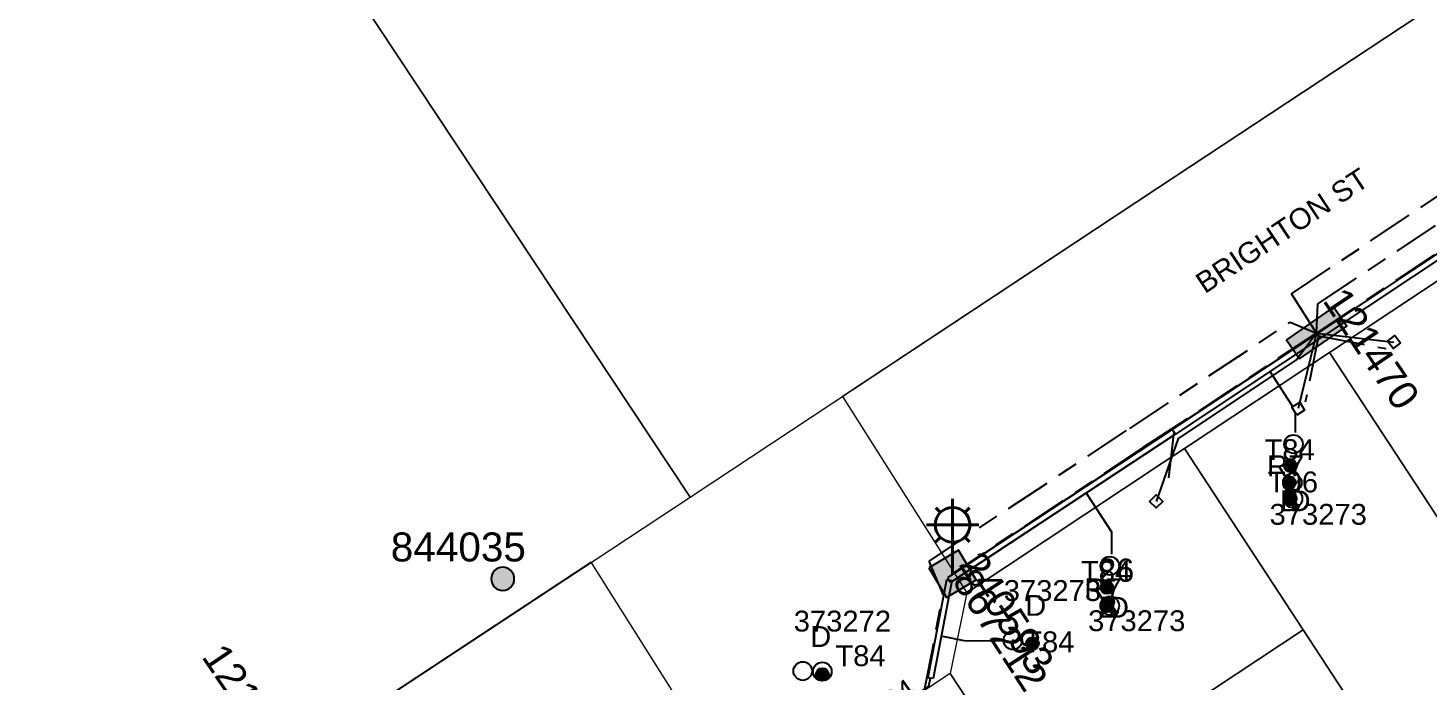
# Model space of a CAD drawing. Header units: metres. Extents: x 302064 to 305578, y 6265466 to 6271990.
# Drawn here: x 303027.2 to 303147.9, y 6270932.9 to 6270989.3 of the extents above; entities that cross this region are included whole.
import ezdxf
from ezdxf.enums import TextEntityAlignment as Align

# ---------------------------------------------------------------- set-up
doc = ezdxf.new("R2010")
doc.units = ezdxf.units.M
doc.linetypes.add('Cable Exist UG', pattern=[8.2, 4, -1.2, 1.8, -1.2])
doc.layers.get('0').update_dxf_attribs({"color": 6})
for name, color, linetype in [('_User Miscellaneous12', 7, 'Continuous'), ('_User_LV_Exist', 7, 'Continuous'), ('Duct_SP_EXT', 7, 'Continuous'), ('Equip_SP_SL_EXT', 7, 'Continuous'), ('Mains_LV_EXT', 5, 'Continuous'), ('Mains_LV_SL_EXT', 4, 'Continuous'), ('Services_SP_EXT', 7, 'Continuous'), ('SupportsOH_SP_TR_HV_LV_SL_EXT', 7, 'Continuous'), ('SupportsUG_SP_LV_EXT', 7, 'Continuous'), ('SupportsUG_SP_LV_SL_EXT', 7, 'Continuous'), ('Trench_SP_EXT', 7, 'Continuous')]:
    doc.layers.add(name, color=color, linetype=linetype)
doc.layers.add('Cadastre Land Parcels_SP_EXT', color=7, linetype='Continuous', lineweight=5)
doc.layers.add('Cadastre Roads_SP_EXT', color=9, linetype='Continuous', lineweight=5)
doc.styles.add('COLUMN_LABEL', font='arial.ttf')
doc.styles.add('iecARIAL', font='arial.ttf', dxfattribs={"height": 2})
doc.styles.add('POLE_LABEL', font='arial.ttf')
doc.styles.get("Standard").update_dxf_attribs({"font": 'arial.ttf'})

# ---------------------------------------------------------------- blocks, each defined once
blk = doc.blocks.new('COLUMN_EXT')
blk.add_hatch(color=256).paths.add_polyline_path([(-1.49, 1.48), (-1.49, -1.49), (1.48, -1.49), (1.48, 1.48)])
blk.add_lwpolyline([(-1.49, -1.49), (1.48, -1.49), (1.48, 1.48), (-1.49, 1.48)], close=True)
for tag, height, style, flags, p in [('ASSET_NUM', 2.5, 'COLUMN_LABEL', 8, (2, 2)), ('STRUCTURE_PLANT_NUMBER', 0.2, 'POLE_LABEL', 9, (1.81, 0.03)), ('STREET_CODE', 0.2, 'COLUMN_LABEL', 9, (1.81, -0.2))]:
    blk.add_attdef(tag, text='', height=height, dxfattribs=dict(style=style, flags=flags)).set_placement(p, align=Align.MIDDLE_LEFT)
at = {"flags": 9}
for tag, p in [('COLUMN_TYPE', (1.81, -0.4)), ('OWNED_BY', (1.81, -0.6)), ('STATE', (1.81, -0.8)), ('USAGE', (1.81, -1)), ('LEGEND', (1.81, -1.2)), ('STREETNAME', (1.81, -1.6)), ('SUBURB', (1.81, -1.8)), ('LOCATION', (1.81, -1.4)), ('NOTES', (1.81, -2))]:
    blk.add_attdef(tag, text='', height=0.2, dxfattribs=at).set_placement(p, align=Align.MIDDLE_LEFT)
at = {"flags": 1}
blk.add_attdef('Z', (1.81, -2.35), '', height=0.2, dxfattribs=at)
blk = doc.blocks.new('PILLAR_EXT')
blk.add_hatch(color=256).paths.add_polyline_path([(-2.475, 0.99), (-2.475, -0.99), (2.475, -0.99), (2.475, 0.99)])
blk.add_lwpolyline([(-2.475, -0.99), (2.475, -0.99), (2.475, 0.99), (-2.475, 0.99)], close=True)
at = {"style": 'iecARIAL', "flags": 8}
blk.add_attdef('ASSET_NUM', (1.5, 3.5), '', height=2.5, dxfattribs=at)
for tag, p, flags in [('OWNED_BY', (0, -0.2), 9), ('STATE', (0, -0.4), 9), ('SUPPORT_TYPE', (0, -0.6), 9), ('USAGE', (0, -0.8), 9), ('LEGEND', (0, -1), 9), ('LOCATION', (0, -1.2), 9), ('NOTES', (0, -1.4), 9), ('STREETNAME', (0, -1.8), 9), ('SUBURB', (0, -2), 1), ('PARENT', (0, -1.6), 9)]:
    blk.add_attdef(tag, p, '', height=0.2, dxfattribs=dict(flags=flags))
blk = doc.blocks.new('DUCT_EXT')
blk.add_circle((0, 0.8), 0.8)
at = {"flags": 1}
blk.add_attdef('Z', (0, 0), '', height=0.2, dxfattribs=at)
at = {"flags": 9}
for tag, p in [('DUCT_CODE', (0, 0)), ('XSECT_TYPE', (0, -0.2)), ('STATE', (0, -0.6)), ('FB_REFERENCE', (0, -0.4)), ('NOTES', (0, -0.8))]:
    blk.add_attdef(tag, text='', height=0.2, dxfattribs=at).set_placement(p, align=Align.MIDDLE_LEFT)
blk = doc.blocks.new('SL_LANTERN_EXT')
at = {"lineweight": 40}
for p, q in [((0, 1.97), (0, 6.47)), ((-1.46, 5.68), (-1.06, 5.28)), ((1.46, 5.68), (1.06, 5.28)), ((-2.25, 4.22), (2.25, 4.22)), ((-1.46, 2.76), (-1.06, 3.16)), ((0, 0), (0, 2.72)), ((1.46, 2.76), (1.06, 3.16))]:
    blk.add_line(p, q, dxfattribs=at)
blk.add_circle((0, 4.22), 1.5, dxfattribs=at)
at = {"style": 'iecARIAL', "flags": 8}
blk.add_attdef('ASSET_NUM', (1.5, 1.5), '', height=2.5, dxfattribs=at)
for tag, p, height, flags in [('CONSTRUCTED_VOLTAGE', (0.98, -0.65), 0.2, 9), ('CONTROL_TYPE', (0.98, -0.85), 0.2, 9), ('LANTERN_PURPOSE', (0.98, -1.05), 0.2, 9), ('LANTERN_TYPE', (0.98, -1.25), 0.2, 9), ('LNUMBER', (2.18, -3.25), 2.5, 8), ('OPERATING_VOLTAGE', (0.98, -1.65), 0.2, 9), ('ORIENTATION', (0.98, -1.85), 0.2, 9), ('OWNED_BY', (0.98, -2.05), 0.2, 9), ('STATE', (0.98, -2.25), 0.2, 9), ('NO_PHASES', (0.98, -1.45), 0.2, 9), ('USAGE', (0.98, -2.45), 0.2, 9), ('CEXIST', (0.98, -2.65), 0.2, 9), ('CNEW', (0.98, -2.85), 0.2, 9), ('CNUMBER', (0.98, -3.05), 0.2, 9), ('CREMOVE', (0.98, -3.25), 0.2, 9), ('CREPLACE', (0.98, -3.45), 0.2, 9), ('LKINGHEIGHT', (0.98, -3.65), 0.2, 9), ('LBRACKET', (0.98, -3.85), 0.2, 9), ('LBRACKETVOCAB', (0.98, -4.05), 0.2, 9), ('LCATEGORY', (0.98, -4.25), 0.2, 9), ('LCHARGE1', (0.98, -4.45), 0.2, 9), ('LCHARGE1PERCENT', (0.98, -4.65), 0.2, 9), ('LCHARGE2', (0.98, -4.85), 0.2, 9), ('LCHARGE2PERCENT', (0.98, -5.05), 0.2, 9), ('LCHARGE3', (0.98, -5.25), 0.2, 9), ('LCHARGE3PERCENT', (0.98, -5.45), 0.2, 9), ('LEXIST', (0.98, -5.65), 0.2, 9), ('LLAMP', (0.98, -5.85), 0.2, 9), ('LLAMPVOCAB', (0.98, -6.05), 0.2, 9), ('LMAST', (0.98, -6.25), 0.2, 9), ('LMASTVOCAB', (0.98, -6.45), 0.2, 9), ('LNEW', (0.98, -6.65), 0.2, 9), ('LANTNUMBER', (0.98, -6.85), 0.2, 9), ('LOUTREACH', (0.98, -7.25), 0.2, 9), ('LOUTREACHVOCAB', (0.98, -7.45), 0.2, 9), ('LRATECODE', (0.98, -7.65), 0.2, 9), ('LREMOVE', (0.98, -7.85), 0.2, 9), ('LREPLACE', (0.98, -8.05), 0.2, 9), ('LTYPE', (0.98, -8.25), 0.2, 9), ('LTYPEVOCAB', (0.98, -8.45), 0.2, 9), ('LEGEND', (0.98, -8.65), 0.2, 9), ('STREETNAME', (0.98, -9.25), 0.2, 9), ('SUBURB', (0.98, -9.45), 0.2, 1), ('LOCATION', (0.98, -8.85), 0.2, 9), ('NOTES', (0.98, -9.05), 0.2, 9)]:
    blk.add_attdef(tag, p, '', height=height, dxfattribs=dict(flags=flags))
blk = doc.blocks.new('CCP_EXT')
at = {"flags": 9}
for tag, p in [('STATE', (0, -1.8)), ('LEGEND', (0, -1.4)), ('LIFE_SUPPORT', (0, -1.6)), ('NOTES', (0, -2))]:
    blk.add_attdef(tag, text='', height=0.2, dxfattribs=at).set_placement(p, align=Align.MIDDLE_LEFT)
blk.add_wipeout([(0, 0.57), (0.57, 0), (0, -0.57), (-0.57, 0)])
blk.add_lwpolyline([(-0.57, 0), (0, 0.57), (0.57, 0), (0, -0.57), (-0.57, 0)])
at = {"flags": 1}
blk.add_attdef('Z', (0, 0), '', height=0.2, dxfattribs=at)
at = {"flags": 9}
for tag, p in [('CCP_TYPE', (0, 0)), ('CONSTRUCTED_VOLTAGE', (0, -0.2)), ('OPERATING_VOLTAGE', (0, -0.6)), ('ORIENTATION', (0, -0.8)), ('OWNED_BY', (0, -1)), ('NO_PHASES', (0, -0.4)), ('USAGE', (0, -1.2))]:
    blk.add_attdef(tag, text='', height=0.2, dxfattribs=at).set_placement(p, align=Align.MIDDLE_LEFT)
blk = doc.blocks.new('POLE_EXT')
blk.add_hatch(color=256).paths.add_polyline_path([(-1, 0, 1), (1, 0, 1)])
blk.add_lwpolyline([(-1, 0, 1), (1, 0, 1)], format="xyb", close=True)
for tag, height, flags, p in [('pNumber', 2.5, 8, (-17.84, 2.07)), ('OWNED_BY', 0.2, 9, (1.35, -0.4)), ('SPECIAL_USE', 0.2, 9, (1.35, -0.8)), ('STATE', 0.2, 9, (1.35, -1)), ('PARENT', 0.2, 9, (1.35, -0.6)), ('USAGE', 0.2, 9, (1.35, -1.2)), ('cLV', 0.2, 9, (1.35, -1.4)), ('hDepth', 0.2, 9, (1.35, -1.6)), ('hDia', 0.2, 9, (1.35, -1.8)), ('cHV', 0.2, 9, (1.35, -2)), ('LBRACKET', 0.2, 9, (1.35, -2.2)), ('LExisting', 0.2, 9, (1.35, -2.4)), ('cLinedev', 0.2, 9, (1.35, -3.4)), ('LANTNUMBER', 0.2, 9, (1.35, -2.6)), ('LOther', 0.2, 9, (1.35, -2.8)), ('LRemove', 0.2, 9, (1.35, -3)), ('LEGEND', 0.2, 9, (1.35, -3.2)), ('LOCATION', 0.2, 9, (1.35, -3.6)), ('pExisting', 0.2, 9, (1.35, -3.8)), ('pFooting', 0.2, 9, (1.35, -4.4)), ('pNew', 0.2, 9, (1.35, -4.6)), ('PFNUMBER', 0.2, 9, (1.35, -4)), ('NEWPFNUMBER', 0.2, 9, (1.35, -4.2)), ('pRelocate', 0.2, 9, (1.35, -5)), ('pRemove', 0.2, 9, (1.35, -5.2)), ('pReplace', 0.2, 9, (1.35, -5.4)), ('pStay', 0.2, 9, (1.35, -5.6)), ('pType', 0.2, 9, (1.35, -5.8)), ('cspan', 0.2, 9, (1.35, -6)), ('STREETNAME', 0.2, 9, (1.35, -6.2)), ('SUBURB', 0.2, 9, (1.35, -6.4)), ('OPERATED_BY', 0.2, 9, (1.36, -7.01)), ('NOTES', 0.2, 9, (1.35, -6.6)), ('MAINTAINED_BY', 0.2, 9, (1.36, -6.81))]:
    blk.add_attdef(tag, text='', height=height, dxfattribs=dict(flags=flags)).set_placement(p, align=Align.MIDDLE_LEFT)
at = {"style": 'POLE_LABEL'}
for tag, height, flags, p in [('ASSET_NUM', 2.5, 8, (2, 2)), ('STRUCTURE_PLANT_NUMBER', 0.2, 9, (1.35, 0.03)), ('STREET_CODE', 0.2, 9, (1.35, -0.2))]:
    blk.add_attdef(tag, text='', height=height, dxfattribs=dict(at, flags=flags)).set_placement(p, align=Align.MIDDLE_LEFT)
at = {"flags": 1}
blk.add_attdef('Z', (1.35, -7.33), '', height=0.2, dxfattribs=at)
blk = doc.blocks.new('CABLE_LARGE_EXT')
h = blk.add_hatch(color=256)
edge = h.paths.add_edge_path()
edge.add_arc((0, 0.55), 0.55, 0, 360)
blk.add_circle((0, 0.55), 0.55)
at = {"flags": 1}
blk.add_attdef('Z', (0, 0), '', height=0.2, dxfattribs=at)
at = {"flags": 9}
for tag, p in [('COND_CODE', (0, 0)), ('STATE', (0, -0.4)), ('XSECT_SIZE', (0, -0.6)), ('FB_REFERENCE', (0, -0.2)), ('NOTES', (0, -0.8))]:
    blk.add_attdef(tag, text='', height=0.2, dxfattribs=at).set_placement(p, align=Align.MIDDLE_LEFT)

msp = doc.modelspace()

# ---------------------------------------------------------------- linework, layer by layer
at = {"layer": '_User Miscellaneous12'}
for p, q in [((303138.355, 6270962.918), (303138.487, 6270962.718)), ((303138.355, 6270962.918), (303138.487, 6270962.718)), ((303138.62, 6270962.518), (303138.487, 6270962.718)), ((303138.62, 6270962.519), (303138.487, 6270962.718)), ((303125.865, 6270954.637), (303125.998, 6270954.437)), ((303125.866, 6270954.637), (303125.998, 6270954.437)), ((303126.131, 6270954.237), (303125.998, 6270954.437)), ((303126.13, 6270954.237), (303125.998, 6270954.437)), ((303106.383, 6270941.672), (303104.772, 6270933.231)), ((303106.855, 6270941.583), (303105.244, 6270933.141)), ((303106.383, 6270941.672), (303106.619, 6270941.627)), ((303106.487, 6270941.828), (303106.619, 6270941.627)), ((303106.751, 6270941.427), (303106.619, 6270941.627)), ((303106.855, 6270941.583), (303106.619, 6270941.627)), ((303104.772, 6270933.231), (303105.008, 6270933.186)), ((303105.244, 6270933.141), (303105.008, 6270933.186))]:
    msp.add_line(p, q, dxfattribs=at)
at = {"layer": 'Cadastre Land Parcels_SP_EXT', "linetype": 'Continuous'}
for points in [[(303123.371, 6271035.183), (303090.76, 6271084.541), (303023.65, 6271040.271), (303084.269, 6270948.803), (303124.6, 6270975.454), (303151.213, 6270993.041), (303123.371, 6271035.183)], [(303084.269, 6270948.803), (303023.65, 6271040.271), (302956.73, 6270996.069), (303017.047, 6270904.464), (303084.269, 6270948.803)], [(303172.647, 6270960.857), (303165.134, 6270972.289), (303158.205, 6270973.725), (303139.426, 6270961.281), (303149.66, 6270945.648), (303172.647, 6270960.857)], [(303152.393, 6270927.774), (303158.661, 6270931.916), (303149.66, 6270945.648), (303139.426, 6270961.281), (303126.918, 6270952.993), (303137.153, 6270937.359), (303146.14, 6270923.631), (303152.393, 6270927.774)], [(303137.153, 6270937.359), (303126.918, 6270952.993), (303125.088, 6270951.78), (303108.139, 6270940.55), (303106.719, 6270933.588), (303114.204, 6270922.151), (303137.153, 6270937.359)], [(303146.14, 6270923.631), (303137.153, 6270937.359), (303114.204, 6270922.151), (303123.19, 6270908.421), (303146.14, 6270923.631)]]:
    msp.add_lwpolyline(points, close=True, dxfattribs=at)
at = {"layer": 'Cadastre Roads_SP_EXT', "linetype": 'Continuous'}
msp.add_lwpolyline([(303057.691, 6270907.12), (303068.531, 6270914.303), (303086.459, 6270926.183), (303075.744, 6270943.18), (303029.196, 6270912.477), (303039.763, 6270895.24), (303057.691, 6270907.12)], close=True, dxfattribs=at)
msp.add_lwpolyline([(303156.326, 6270857.86), (303148.052, 6270870.461), (303139.678, 6270883.228), (303131.434, 6270895.824), (303123.19, 6270908.421), (303114.204, 6270922.151), (303106.719, 6270933.588), (303093.379, 6270924.746), (303100.224, 6270914.288), (303108.008, 6270902.395), (303115.977, 6270890.219), (303123.947, 6270878.042), (303131.916, 6270865.867), (303139.065, 6270854.949)], dxfattribs=at)
at = {"layer": 'Duct_SP_EXT'}
for p, q in [((303138.355, 6270962.918), (303138.487, 6270962.718)), ((303138.355, 6270962.918), (303138.487, 6270962.718)), ((303138.62, 6270962.518), (303138.487, 6270962.718)), ((303138.62, 6270962.519), (303138.487, 6270962.718)), ((303125.865, 6270954.637), (303125.998, 6270954.437)), ((303125.866, 6270954.637), (303125.998, 6270954.437)), ((303126.131, 6270954.237), (303125.998, 6270954.437)), ((303126.13, 6270954.237), (303125.998, 6270954.437)), ((303106.383, 6270941.672), (303104.772, 6270933.231)), ((303106.855, 6270941.583), (303105.244, 6270933.141)), ((303106.383, 6270941.672), (303106.619, 6270941.627)), ((303106.487, 6270941.828), (303106.619, 6270941.627)), ((303106.751, 6270941.427), (303106.619, 6270941.627)), ((303106.855, 6270941.583), (303106.619, 6270941.627)), ((303104.772, 6270933.231), (303105.008, 6270933.186)), ((303105.244, 6270933.141), (303105.008, 6270933.186))]:
    msp.add_line(p, q, dxfattribs=at)
for points in [[(303136.506, 6270954.375), (303136.505, 6270956.254), (303134.352, 6270959.574)], [(303120.662, 6270943.874), (303120.662, 6270945.776), (303118.492, 6270949.07)], [(303111.011, 6270936.377), (303107.915, 6270936.39), (303106.073, 6270936.761)]]:
    msp.add_lwpolyline(points, dxfattribs=at)
at = {"layer": 'Trench_SP_EXT', "linetype": 'Cable Exist UG'}
msp.add_lwpolyline([(303104.128, 6270931.967), (303104.859, 6270932.49), (303105.008, 6270933.186)], dxfattribs=at)

# ---------------------------------------------------------------- block references
at = {"layer": 'Duct_SP_EXT'}
for name, p, rotation in [('DUCT_EXT', (303135.519, 6270953.372), 269.9756500414379), ('CABLE_LARGE_EXT', (303135.508, 6270951.509), 269.9756500414379), ('DUCT_EXT', (303135.418, 6270950.057), 269.7255970349405), ('CABLE_LARGE_EXT', (303135.418, 6270950.057), 269.7255970349405), ('DUCT_EXT', (303135.483, 6270948.693), 268.8542371778297), ('CABLE_LARGE_EXT', (303135.483, 6270948.665), 269.7255970349405), ('DUCT_EXT', (303119.677, 6270942.867), 269.9756500414379), ('CABLE_LARGE_EXT', (303119.674, 6270941), 269.9756500414379), ('DUCT_EXT', (303119.672, 6270939.432), 269.7255970349405), ('CABLE_LARGE_EXT', (303119.672, 6270939.432), 269.7255970349405)]:
    msp.add_blockref(name, p, dxfattribs=dict(at, rotation=rotation))
for name, p in [('DUCT_EXT', (303112.111, 6270935.648)), ('CABLE_LARGE_EXT', (303113.806, 6270935.613)), ('DUCT_EXT', (303093.992, 6270932.99)), ('DUCT_EXT', (303095.682, 6270932.951)), ('CABLE_LARGE_EXT', (303095.682, 6270932.951))]:
    msp.add_blockref(name, p, dxfattribs=at)
at = {"layer": 'Equip_SP_SL_EXT'}
ref = msp.add_blockref('SL_LANTERN_EXT', (303106.921, 6270942.183), dxfattribs=at)
ref.add_attrib('ASSET_NUM', '240593', dxfattribs={"layer": '0', "height": 2.5, "rotation": 303.03344, "style": 'iecARIAL'}).set_placement((303108.421, 6270943.683), align=Align.MIDDLE_LEFT)
at = {"layer": 'SupportsOH_SP_TR_HV_LV_SL_EXT'}
ref = msp.add_blockref('POLE_EXT', (303068.115, 6270941.748), dxfattribs=at)
ref.add_attrib('ASSET_NUM', '844035', dxfattribs={"layer": '0', "height": 2.5, "style": 'POLE_LABEL'}).set_placement((303070.115, 6270942.498), align=Align.BOTTOM_RIGHT)
at = {"layer": 'SupportsUG_SP_LV_EXT'}
ref = msp.add_blockref('PILLAR_EXT', (303138.311, 6270962.957), dxfattribs=dict(at, rotation=34.70774905031203))
ref.add_attrib('ASSET_NUM', '121470', dxfattribs={"layer": '0', "height": 2.5, "rotation": 303.83654, "style": 'iecARIAL'}).set_placement((303139.811, 6270966.457), align=Align.MIDDLE_LEFT)
ref = msp.add_blockref('PILLAR_EXT', (303048.156, 6270922.587), dxfattribs=dict(at, rotation=212.4246745273488))
ref.add_attrib('ASSET_NUM', '121491', dxfattribs={"layer": '0', "height": 2.5, "rotation": 304.14806, "style": 'iecARIAL'}).set_placement((303049.656, 6270926.087), align=Align.MIDDLE_RIGHT)
at = {"layer": 'SupportsUG_SP_LV_SL_EXT'}
ref = msp.add_blockref('COLUMN_EXT', (303106.921, 6270942.183), dxfattribs=dict(at, rotation=300.923004523554))
ref.add_attrib('ASSET_NUM', '867212', dxfattribs={"layer": '0', "height": 2.5, "rotation": 303.03344, "style": 'COLUMN_LABEL'}).set_placement((303108.921, 6270942.933), align=Align.TOP_LEFT)

# ---------------------------------------------------------------- texts
at = {"layer": 'Cadastre Land Parcels_SP_EXT'}
msp.add_text('26', height=2, dxfattribs=at).set_placement((303119.476, 6270941.491))
at = {"layer": 'Cadastre Roads_SP_EXT'}
msp.add_text('BRIGHTON ST', height=1.8, rotation=33.53849, dxfattribs=at).set_placement((303128.675, 6270966.298))
at = {"layer": 'Duct_SP_EXT'}
for s, p in [('T84', (303133.823, 6270951.991)), ('R7', (303134.034, 6270950.604)), ('T96', (303134.109, 6270949.206)), ('373273', (303134.259, 6270946.414)), ('B', (303135.156, 6270947.586)), ('D', (303135.975, 6270947.579)), ('T84', (303117.99, 6270941.485)), ('373273', (303111.333, 6270939.836)), ('R7', (303118.285, 6270939.984)), ('D', (303113.18, 6270938.557)), ('B', (303119.505, 6270938.405)), ('D', (303120.316, 6270938.396)), ('373272', (303093.219, 6270937.203)), ('373273', (303118.605, 6270937.235)), ('D', (303094.636, 6270935.874)), ('T84', (303113.093, 6270935.413)), ('T84', (303096.808, 6270934.214))]:
    msp.add_text(s, height=1.8, dxfattribs=at).set_placement(p)
at = {"layer": 'Mains_LV_EXT'}
msp.add_text('T84', height=1.8, rotation=35.00088, dxfattribs=at).set_placement((303100.42, 6270929.284))

# ---------------------------------------------------------------- next in the draw order: block references
at = {"layer": 'Services_SP_EXT'}
for p, rotation in [((303144.986, 6270962.177), 172.6688824963416), ((303136.73, 6270956.431), 76.66888217824975)]:
    msp.add_blockref('CCP_EXT', p, dxfattribs=dict(at, rotation=rotation))
msp.add_blockref('CCP_EXT', (303124.469, 6270948.434), dxfattribs=at)

# ---------------------------------------------------------------- next in the draw order: block references
for p, rotation in [((303144.986, 6270962.177), 172.6688824963416), ((303136.73, 6270956.431), 76.66888217824975)]:
    msp.add_blockref('CCP_EXT', p, dxfattribs=dict(at, rotation=rotation))
msp.add_blockref('CCP_EXT', (303124.469, 6270948.434), dxfattribs=at)

# ---------------------------------------------------------------- next in the draw order: linework, layer by layer
at = {"layer": '_User Miscellaneous12'}
for p, q in [((303157.105, 6270975.374), (303138.355, 6270962.918)), ((303157.371, 6270974.974), (303138.62, 6270962.519)), ((303138.355, 6270962.918), (303125.865, 6270954.637)), ((303138.62, 6270962.518), (303126.131, 6270954.237)), ((303125.866, 6270954.637), (303106.487, 6270941.828)), ((303126.13, 6270954.237), (303106.751, 6270941.427))]:
    msp.add_line(p, q, dxfattribs=at)
at = {"layer": '_User_LV_Exist', "linetype": 'Cable Exist UG'}
for points in [[(303138.311, 6270962.957), (303138.428, 6270965.471), (303138.428, 6270965.471), (303157.715, 6270978.317), (303167.641, 6270975.37), (303169.044, 6270973.193), (303167.662, 6270971.724), (303167.662, 6270971.724), (303191.723, 6270935.47)], [(303098.481, 6270913.133), (303103.068, 6270920.841), (303103.068, 6270920.841), (303098.602, 6270927.991), (303104.53, 6270932.283), (303104.53, 6270932.283), (303106.091, 6270940.386), (303104.909, 6270943.285), (303104.909, 6270943.285), (303122.196, 6270954.722), (303136.03, 6270963.888), (303138.311, 6270962.957)]]:
    msp.add_lwpolyline(points, dxfattribs=at)
at = {"layer": 'Cadastre Roads_SP_EXT', "linetype": 'Continuous'}
msp.add_lwpolyline([(303125.088, 6270951.78), (303126.918, 6270952.993), (303139.426, 6270961.281), (303158.205, 6270973.725), (303151.213, 6270993.041), (303124.6, 6270975.454), (303097.42, 6270957.493), (303108.139, 6270940.55), (303125.088, 6270951.78)], close=True, dxfattribs=at)
at = {"layer": 'Duct_SP_EXT'}
for p, q in [((303157.105, 6270975.374), (303138.355, 6270962.918)), ((303157.371, 6270974.974), (303138.62, 6270962.519)), ((303138.355, 6270962.918), (303125.865, 6270954.637)), ((303138.62, 6270962.518), (303126.131, 6270954.237)), ((303125.866, 6270954.637), (303106.487, 6270941.828)), ((303126.13, 6270954.237), (303106.751, 6270941.427))]:
    msp.add_line(p, q, dxfattribs=at)
at = {"layer": 'Mains_LV_EXT', "linetype": 'Cable Exist UG'}
for points in [[(303138.311, 6270962.957), (303136.156, 6270966.344), (303136.156, 6270966.344), (303154.908, 6270978.873), (303148.945, 6270989.145), (303148.945, 6270989.145), (303153.984, 6270992.475), (303143.219, 6271008.769), (303143.739, 6271011.697)], [(303138.311, 6270962.957), (303138.428, 6270965.471), (303138.428, 6270965.471), (303157.715, 6270978.317), (303167.641, 6270975.37), (303169.044, 6270973.193), (303167.662, 6270971.724), (303167.662, 6270971.724), (303191.723, 6270935.47)], [(303098.481, 6270913.133), (303103.068, 6270920.841), (303103.068, 6270920.841), (303098.602, 6270927.991), (303104.53, 6270932.283), (303104.53, 6270932.283), (303106.091, 6270940.386), (303104.909, 6270943.285), (303104.909, 6270943.285), (303122.196, 6270954.722), (303136.03, 6270963.888), (303138.311, 6270962.957)]]:
    msp.add_lwpolyline(points, dxfattribs=at)
at = {"layer": 'Mains_LV_SL_EXT', "linetype": 'Cable Exist UG'}
for points in [[(303138.311, 6270962.957), (303157.088, 6270975.423)], [(303138.311, 6270962.957), (303125.911, 6270954.742), (303125.911, 6270954.742), (303123.29, 6270953.043), (303106.921, 6270942.183)]]:
    msp.add_lwpolyline(points, dxfattribs=at)
at = {"layer": 'Services_SP_EXT'}
for points in [[(303138.311, 6270962.957), (303136.601, 6270960.663), (303136.601, 6270960.663), (303126.382, 6270953.85), (303124.469, 6270948.434)], [(303138.311, 6270962.957), (303136.73, 6270956.431)], [(303138.311, 6270962.957), (303144.986, 6270962.177)]]:
    msp.add_lwpolyline(points, dxfattribs=at)
at = {"layer": 'Trench_SP_EXT', "linetype": 'Cable Exist UG'}
for points in [[(303138.487, 6270962.718), (303137.334, 6270956.986)], [(303138.487, 6270962.718), (303144.314, 6270961.61)], [(303125.998, 6270954.437), (303125.41, 6270949.371)]]:
    msp.add_lwpolyline(points, dxfattribs=at)

doc.saveas('drawing.dxf')
